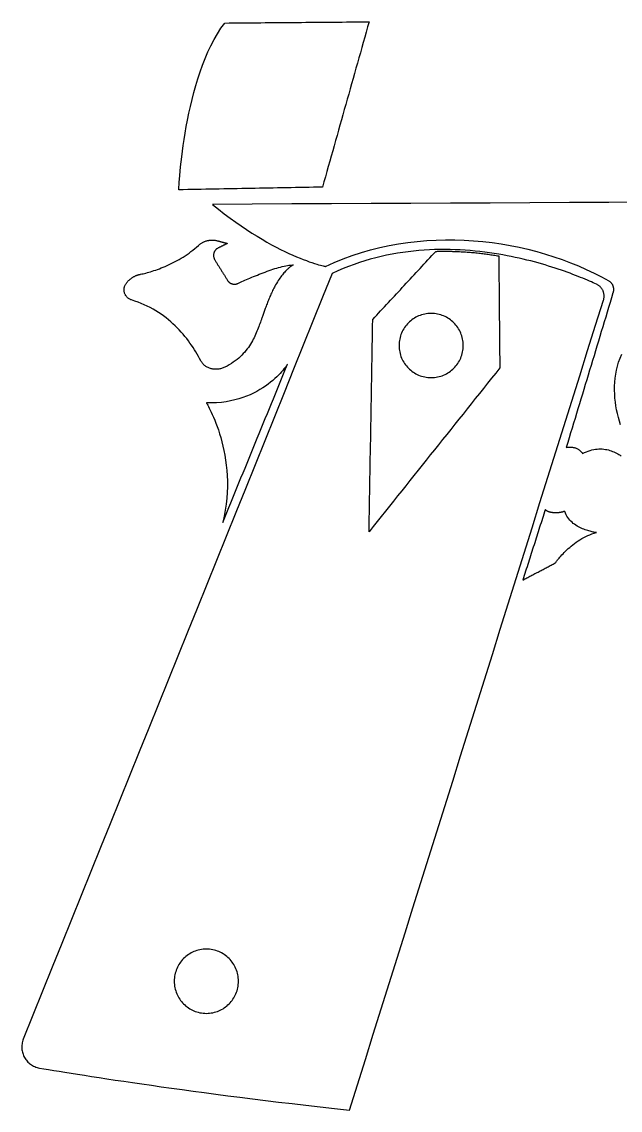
# Model space of a CAD drawing. Header units: metres. Extents: x 163 to 301, y -149 to -61.
# Drawn here: x 162.6 to 210, y -148.6 to -62.4 of the extents above; entities that cross this region are included whole.
import ezdxf

# ---------------------------------------------------------------- set-up
doc = ezdxf.new("R2010")
doc.units = ezdxf.units.M

msp = doc.modelspace()

# ---------------------------------------------------------------- linework, layer by layer
for points in [[(186.433714, -75.500484), (186.078114, -75.507088), (185.722514, -75.513692), (185.366914, -75.520296), (185.011314, -75.5269), (184.655714, -75.533504), (184.300114, -75.540108), (183.944514, -75.546712), (183.588914, -75.553316), (183.233314, -75.55992), (182.877714, -75.566524), (182.522114, -75.573128), (182.166514, -75.579732), (181.810914, -75.586336), (181.455314, -75.59294), (181.099714, -75.599544), (180.744114, -75.606148), (180.388514, -75.612752), (180.032914, -75.619356), (179.677314, -75.62596), (179.321714, -75.632564), (178.966114, -75.639168), (178.610514, -75.645772), (178.254914, -75.652376), (177.899314, -75.65898), (177.543714, -75.665584), (177.188114, -75.672188), (176.832514, -75.678792), (176.476914, -75.685396), (176.121314, -75.692), (175.765714, -75.698604), (175.410114, -75.705208), (175.054514, -75.711812), (175.055784, -75.686158), (175.059594, -75.61072), (175.066706, -75.487784), (175.077374, -75.320144), (175.092106, -75.110086), (175.111156, -74.86015), (175.135286, -74.572876), (175.16475, -74.250804), (175.200056, -73.89622), (175.241712, -73.511664), (175.290226, -73.099676), (175.346106, -72.662796), (175.409606, -72.20331), (175.481234, -71.724012), (175.561498, -71.227188), (175.650906, -70.715378), (175.749712, -70.191122), (175.858678, -69.656706), (175.978058, -69.11467), (176.10836, -68.567554), (176.250092, -68.017898), (176.403508, -67.468242), (176.56937, -66.920872), (176.747932, -66.378582), (176.939702, -65.843658), (177.145188, -65.318386), (177.364898, -64.80556), (177.599086, -64.307466), (177.84826, -63.826644), (178.112928, -63.365634), (178.393598, -62.926976), (178.690778, -62.51321), (179.047902, -62.510162), (179.405026, -62.507114), (179.76215, -62.504066), (180.119274, -62.501018), (180.476398, -62.49797), (180.833522, -62.494922), (181.190646, -62.491874), (181.54777, -62.488826), (181.904894, -62.485778), (182.262018, -62.48273), (182.619142, -62.479682), (182.976266, -62.476634), (183.33339, -62.473586), (183.690514, -62.470538), (184.047638, -62.46749), (184.404762, -62.464442), (184.761886, -62.461394), (185.11901, -62.458346), (185.476134, -62.455298), (185.833258, -62.45225), (186.190382, -62.449202), (186.547506, -62.446154), (186.90463, -62.443106), (187.261754, -62.440058), (187.618878, -62.43701), (187.976002, -62.433962), (188.333126, -62.430914), (188.69025, -62.427866), (189.047374, -62.424818), (189.404498, -62.42177), (189.761622, -62.418722), (190.118746, -62.415674), (190.00343, -62.82436), (189.888114, -63.233046), (189.772798, -63.641732), (189.657482, -64.050418), (189.542166, -64.459104), (189.42685, -64.86779), (189.311534, -65.276476), (189.196218, -65.685162), (189.080902, -66.093848), (188.965586, -66.502534), (188.85027, -66.91122), (188.734954, -67.319906), (188.619638, -67.728592), (188.504322, -68.137278), (188.389006, -68.545964), (188.27369, -68.95465), (188.158374, -69.363336), (188.043058, -69.772022), (187.927742, -70.180708), (187.812426, -70.589394), (187.69711, -70.99808), (187.581794, -71.406766), (187.466478, -71.815452), (187.351162, -72.224138), (187.235846, -72.632824), (187.12053, -73.04151), (187.005214, -73.450196), (186.889898, -73.858882), (186.774582, -74.267568), (186.659266, -74.676254), (186.54395, -75.08494), (186.428634, -75.493626)], [(212.244686, -76.69657), (209.107024, -76.712064), (205.969362, -76.727558), (202.8317, -76.743052), (199.694038, -76.758546), (196.556376, -76.77404), (193.418714, -76.789534), (190.281052, -76.805028), (187.14339, -76.820522), (184.005728, -76.836016), (180.868066, -76.85151), (177.730404, -76.867004)], [(177.731166, -76.865734), (178.199034, -77.246226), (178.65979, -77.60716), (179.112926, -77.949044), (179.557934, -78.272386), (179.994306, -78.577694), (180.421534, -78.865476), (180.83911, -79.135986), (181.246526, -79.389986), (181.643274, -79.62773), (182.028846, -79.84998), (182.402734, -80.05699), (182.76443, -80.249522), (183.113426, -80.42783), (183.449214, -80.592422), (183.771286, -80.743806), (184.079134, -80.88249), (184.37225, -81.008982), (184.650126, -81.12379), (184.912254, -81.227422), (185.158126, -81.320386), (185.387234, -81.402936), (185.59907, -81.475834), (185.793126, -81.539334), (185.968894, -81.594198), (186.125866, -81.64068), (186.263534, -81.679542), (186.38139, -81.711038), (186.478926, -81.735676), (186.555634, -81.753964), (186.611006, -81.76641), (186.644788, -81.773522), (186.656218, -81.775808), (187.35802, -81.462372), (188.067696, -81.17586), (188.784484, -80.915764), (189.507622, -80.681576), (190.236348, -80.473042), (190.969646, -80.289654), (191.707008, -80.130904), (192.447418, -79.996538), (193.190114, -79.886048), (193.934334, -79.798926), (194.679316, -79.734918), (195.424298, -79.693516), (196.168518, -79.674212), (196.91096, -79.676498), (197.651116, -79.70012), (198.38797, -79.74457), (199.12076, -79.80934), (199.848724, -79.893922), (200.5711, -79.998062), (201.287126, -80.121252), (201.99604, -80.263238), (202.69708, -80.423258), (203.38923, -80.601058), (204.071982, -80.796384), (204.74432, -81.008474), (205.405482, -81.237074), (206.054706, -81.481676), (206.69123, -81.742026), (207.314292, -82.017362), (207.92313, -82.30743), (208.516982, -82.611976), (209.094832, -82.930238), (209.129884, -82.95132), (209.162904, -82.973672), (209.193892, -82.997294), (209.222848, -83.021932), (209.250026, -83.047586), (209.275172, -83.074256), (209.29854, -83.101942), (209.32013, -83.13039), (209.339942, -83.1596), (209.35823, -83.189572), (209.37474, -83.220052), (209.389726, -83.25104), (209.403188, -83.282536), (209.415126, -83.31454), (209.42554, -83.346798), (209.434684, -83.37931), (209.442304, -83.412076), (209.448654, -83.444842), (209.453734, -83.477608), (209.457544, -83.510374), (209.460338, -83.54314), (209.461862, -83.575652), (209.46237, -83.60791), (209.461862, -83.639914), (209.460338, -83.671664), (209.457798, -83.702906), (209.454496, -83.73364), (209.450178, -83.763866), (209.445098, -83.79333), (209.439256, -83.822032), (209.432652, -83.849972), (209.42554, -83.87715), (209.30997, -84.259166), (209.1944, -84.641182), (209.07883, -85.023198), (208.96326, -85.405214), (208.84769, -85.78723), (208.73212, -86.169246), (208.61655, -86.551262), (208.50098, -86.933278), (208.38541, -87.315294), (208.26984, -87.69731), (208.15427, -88.079326), (208.0387, -88.461342), (207.92313, -88.843358), (207.80756, -89.225374), (207.69199, -89.60739), (207.57642, -89.989406), (207.46085, -90.371422), (207.34528, -90.753438), (207.22971, -91.135454), (207.11414, -91.51747), (206.99857, -91.899486), (206.883, -92.281502), (206.76743, -92.663518), (206.65186, -93.045534), (206.53629, -93.42755), (206.42072, -93.809566), (206.30515, -94.191582), (206.18958, -94.573598), (206.07401, -94.955614), (205.95844, -95.33763), (205.84287, -95.719646), (205.7273, -96.101662), (205.818486, -96.08947), (205.905608, -96.081596), (205.988666, -96.077786), (206.067914, -96.07804), (206.143352, -96.08185), (206.21498, -96.088962), (206.282798, -96.099122), (206.34706, -96.112076), (206.407766, -96.12757), (206.464916, -96.14535), (206.518764, -96.165162), (206.56931, -96.186752), (206.616554, -96.209866), (206.66075, -96.23425), (206.701898, -96.25965), (206.739998, -96.285558), (206.775304, -96.311974), (206.807562, -96.338644), (206.837026, -96.365314), (206.86395, -96.391476), (206.888334, -96.41713), (206.910178, -96.442022), (206.929482, -96.465644), (206.9465, -96.487996), (206.961232, -96.50857), (206.973678, -96.527366), (206.984092, -96.543876), (206.992474, -96.5581), (206.998824, -96.56953), (207.003142, -96.578166), (207.005682, -96.5835), (207.006444, -96.585278), (207.163924, -96.510348), (207.318356, -96.444816), (207.46974, -96.388428), (207.618076, -96.34093), (207.763364, -96.301814), (207.905604, -96.270826), (208.04505, -96.247712), (208.181448, -96.231964), (208.315052, -96.223582), (208.445862, -96.221804), (208.573624, -96.22663), (208.698592, -96.237552), (208.820766, -96.254316), (208.940146, -96.276414), (209.056732, -96.303592), (209.170524, -96.335596), (209.281522, -96.372172), (209.389726, -96.412812), (209.495136, -96.457262), (209.598006, -96.505014), (209.698082, -96.556068), (209.795364, -96.609662), (209.890106, -96.665796), (209.982308, -96.723962), (210.071716, -96.783906)], [(178.893724, -79.961486), (178.871118, -79.972662), (178.848512, -79.983838), (178.825906, -79.995014), (178.8033, -80.00619), (178.780694, -80.017366), (178.758088, -80.028542), (178.735482, -80.039718), (178.712876, -80.050894), (178.69027, -80.06207), (178.667664, -80.073246), (178.645058, -80.084422), (178.622452, -80.095598), (178.599846, -80.106774), (178.57724, -80.11795), (178.554634, -80.129126), (178.532028, -80.140302), (178.509422, -80.151478), (178.486816, -80.162654), (178.46421, -80.17383), (178.441604, -80.185006), (178.418998, -80.196182), (178.396392, -80.207358), (178.373786, -80.218534), (178.35118, -80.22971), (178.328574, -80.240886), (178.305968, -80.252062), (178.283362, -80.263238), (178.260756, -80.274414), (178.23815, -80.28559), (178.215544, -80.296766), (178.192938, -80.307942), (178.170332, -80.319118), (178.138328, -80.335882), (178.107594, -80.35417), (178.078384, -80.373982), (178.050444, -80.395064), (178.024028, -80.41767), (177.998882, -80.441292), (177.97526, -80.466184), (177.953162, -80.492092), (177.932334, -80.519016), (177.91303, -80.546956), (177.89525, -80.575912), (177.878994, -80.60563), (177.864262, -80.63611), (177.851054, -80.667098), (177.839624, -80.698848), (177.829718, -80.731106), (177.821336, -80.763872), (177.814732, -80.796892), (177.809652, -80.83042), (177.80635, -80.864202), (177.804826, -80.897984), (177.80508, -80.93202), (177.806858, -80.966056), (177.810414, -81.000092), (177.815748, -81.034128), (177.82286, -81.06791), (177.832004, -81.101438), (177.842926, -81.134712), (177.855626, -81.167732), (177.870358, -81.200244), (177.886868, -81.232248), (177.90541, -81.263744), (177.936906, -81.31429), (177.968402, -81.364836), (177.999898, -81.415382), (178.031394, -81.465928), (178.06289, -81.516474), (178.094386, -81.56702), (178.125882, -81.617566), (178.157378, -81.668112), (178.188874, -81.718658), (178.22037, -81.769204), (178.251866, -81.81975), (178.283362, -81.870296), (178.314858, -81.920842), (178.346354, -81.971388), (178.37785, -82.021934), (178.409346, -82.07248), (178.440842, -82.123026), (178.472338, -82.173572), (178.503834, -82.224118), (178.53533, -82.274664), (178.566826, -82.32521), (178.598322, -82.375756), (178.629818, -82.426302), (178.661314, -82.476848), (178.69281, -82.527394), (178.724306, -82.57794), (178.755802, -82.628486), (178.787298, -82.679032), (178.818794, -82.729578), (178.85029, -82.780124), (178.881786, -82.83067), (178.913282, -82.881216), (178.930046, -82.90687), (178.947826, -82.931508), (178.966622, -82.95513), (178.98618, -82.977736), (179.006754, -82.999072), (179.02809, -83.019392), (179.050188, -83.038696), (179.073048, -83.056984), (179.096416, -83.074002), (179.120546, -83.090004), (179.145184, -83.104736), (179.17033, -83.118452), (179.196238, -83.130898), (179.2224, -83.142074), (179.24907, -83.152234), (179.276248, -83.161124), (179.30368, -83.168744), (179.331366, -83.175094), (179.35956, -83.180174), (179.387754, -83.183984), (179.416202, -83.186524), (179.444904, -83.187794), (179.473606, -83.187794), (179.502308, -83.186524), (179.531264, -83.183984), (179.559966, -83.180174), (179.588668, -83.17484), (179.61737, -83.168236), (179.645818, -83.160362), (179.674266, -83.150964), (179.70246, -83.140296), (179.7304, -83.128104), (179.829206, -83.082384), (179.93487, -83.03387), (180.046884, -82.982816), (180.164994, -82.92973), (180.288692, -82.874612), (180.41747, -82.817716), (180.55082, -82.75955), (180.688488, -82.700368), (180.829966, -82.64017), (180.974746, -82.579464), (181.12232, -82.518504), (181.272434, -82.457544), (181.42458, -82.396838), (181.57825, -82.33664), (181.73319, -82.277458), (181.888638, -82.219292), (182.04434, -82.162396), (182.200042, -82.107278), (182.354982, -82.054192), (182.508906, -82.003138), (182.661306, -81.954624), (182.811674, -81.908904), (182.959756, -81.866232), (183.10479, -81.826862), (183.246776, -81.791048), (183.384952, -81.759044), (183.51881, -81.731358), (183.648096, -81.70799), (183.772302, -81.689448), (183.891174, -81.675732), (184.00395, -81.66735), (184.110376, -81.664556), (184.108598, -81.665318), (184.103264, -81.667858), (184.094374, -81.672176), (184.081928, -81.678526), (184.06618, -81.686908), (184.04713, -81.697576), (184.025032, -81.71053), (183.999886, -81.726278), (183.971692, -81.744566), (183.940704, -81.765648), (183.906922, -81.789778), (183.8706, -81.81721), (183.831484, -81.84769), (183.789828, -81.881726), (183.745886, -81.919318), (183.699658, -81.96072), (183.651144, -82.005932), (183.600598, -82.055208), (183.54802, -82.108548), (183.49341, -82.166206), (183.437022, -82.228182), (183.378856, -82.29473), (183.318912, -82.366104), (183.257444, -82.442304), (183.194452, -82.523584), (183.13019, -82.609944), (183.064404, -82.701638), (182.997602, -82.79892), (182.92953, -82.90179), (182.860442, -83.010248), (182.790338, -83.124802), (182.719472, -83.245198), (182.67045, -83.331812), (182.622444, -83.420204), (182.5752, -83.51012), (182.528718, -83.601306), (182.482998, -83.693762), (182.438294, -83.787234), (182.394352, -83.881468), (182.351172, -83.976464), (182.309008, -84.071714), (182.267606, -84.167472), (182.22722, -84.26323), (182.187596, -84.358988), (182.148988, -84.454492), (182.111142, -84.549488), (182.074312, -84.643722), (182.038244, -84.737194), (182.003192, -84.82965), (181.968902, -84.92109), (181.935628, -85.011006), (181.90337, -85.099398), (181.871874, -85.186266), (181.841394, -85.271102), (181.81193, -85.353906), (181.783482, -85.434424), (181.755796, -85.512656), (181.729126, -85.588094), (181.703472, -85.660738), (181.678834, -85.730334), (181.655212, -85.796882), (181.632606, -85.860128), (181.611016, -85.919818), (181.590442, -85.975698), (181.55031, -86.08441), (181.50967, -86.195916), (181.468014, -86.309962), (181.425342, -86.426548), (181.3814, -86.545166), (181.33568, -86.665816), (181.288182, -86.788244), (181.238398, -86.912196), (181.186328, -87.037418), (181.131464, -87.163656), (181.073552, -87.290656), (181.012592, -87.418418), (180.948076, -87.546434), (180.87975, -87.674704), (180.80736, -87.802974), (180.730652, -87.930736), (180.649372, -88.05799), (180.563012, -88.184736), (180.471572, -88.310466), (180.374798, -88.434926), (180.272182, -88.558116), (180.163724, -88.679528), (180.048916, -88.799162), (179.927758, -88.916764), (179.799742, -89.03208), (179.664614, -89.144856), (179.52212, -89.254838), (179.37226, -89.361772), (179.214526, -89.465404), (179.048664, -89.565734), (178.87442, -89.662254), (178.691286, -89.754964), (178.62804, -89.78392), (178.563524, -89.809828), (178.498246, -89.832942), (178.431952, -89.853262), (178.364896, -89.870534), (178.297332, -89.885012), (178.22926, -89.896696), (178.160934, -89.905332), (178.092608, -89.911174), (178.024282, -89.914222), (177.955956, -89.914222), (177.887884, -89.911428), (177.82032, -89.905586), (177.753264, -89.89695), (177.686716, -89.88552), (177.621184, -89.871042), (177.556414, -89.85377), (177.492914, -89.83345), (177.430684, -89.810336), (177.369724, -89.784174), (177.310288, -89.755218), (177.252376, -89.723214), (177.196496, -89.688416), (177.142394, -89.650824), (177.090324, -89.610184), (177.04054, -89.56675), (176.993042, -89.520268), (176.948084, -89.470992), (176.905666, -89.418668), (176.866042, -89.36355), (176.829466, -89.305384), (176.795938, -89.244424), (176.705768, -89.072466), (176.611026, -88.898984), (176.511458, -88.724232), (176.407318, -88.548464), (176.298352, -88.371934), (176.184306, -88.19515), (176.065434, -88.018112), (175.941482, -87.841328), (175.81245, -87.665052), (175.678338, -87.489538), (175.539146, -87.315294), (175.39462, -87.14232), (175.24476, -86.971124), (175.089566, -86.80196), (174.929038, -86.635082), (174.762922, -86.470744), (174.591472, -86.3092), (174.414434, -86.150958), (174.231808, -85.996018), (174.04334, -85.844888), (173.849284, -85.697822), (173.649386, -85.555328), (173.443646, -85.417406), (173.232064, -85.28431), (173.014386, -85.156548), (172.790866, -85.034374), (172.56125, -84.918042), (172.325538, -84.807806), (172.083476, -84.704174), (171.835318, -84.607146), (171.58081, -84.51723), (171.319952, -84.43468), (171.269152, -84.417662), (171.220384, -84.39785), (171.173394, -84.375498), (171.12869, -84.350352), (171.086018, -84.32292), (171.045378, -84.293202), (171.007024, -84.261198), (170.970956, -84.227162), (170.937174, -84.191094), (170.905678, -84.153248), (170.876468, -84.113878), (170.849544, -84.07273), (170.82516, -84.030312), (170.803316, -83.986624), (170.784012, -83.941666), (170.767248, -83.895692), (170.753024, -83.848956), (170.741594, -83.801458), (170.732704, -83.753198), (170.726608, -83.70443), (170.723306, -83.655408), (170.722798, -83.606132), (170.725338, -83.556602), (170.730672, -83.507072), (170.739054, -83.457796), (170.75023, -83.408774), (170.764454, -83.360006), (170.78198, -83.311746), (170.802554, -83.264248), (170.826176, -83.217512), (170.8531, -83.171538), (170.883326, -83.12658), (170.909742, -83.09102), (170.93692, -83.056222), (170.964606, -83.022186), (170.993054, -82.988658), (171.022264, -82.955892), (171.052236, -82.923888), (171.08297, -82.8929), (171.114212, -82.862674), (171.146216, -82.83321), (171.178728, -82.804508), (171.212002, -82.776568), (171.245784, -82.74939), (171.280328, -82.723228), (171.31538, -82.697828), (171.35094, -82.67319), (171.387008, -82.649568), (171.423838, -82.626708), (171.461176, -82.604864), (171.499022, -82.583782), (171.537376, -82.563716), (171.575984, -82.544412), (171.6151, -82.526124), (171.654724, -82.508852), (171.694856, -82.492342), (171.735242, -82.476848), (171.776136, -82.46237), (171.817538, -82.448908), (171.859194, -82.436208), (171.901104, -82.424524), (171.943522, -82.413856), (171.986194, -82.404204), (172.02912, -82.395568), (172.126148, -82.376264), (172.229272, -82.353912), (172.337984, -82.328512), (172.45203, -82.300064), (172.571156, -82.268568), (172.694854, -82.23377), (172.823124, -82.195924), (172.955458, -82.154776), (173.091602, -82.110326), (173.231302, -82.062574), (173.374304, -82.01152), (173.520354, -81.957164), (173.668944, -81.899506), (173.81982, -81.838292), (173.972982, -81.773776), (174.127922, -81.705704), (174.284132, -81.634076), (174.441612, -81.558892), (174.599854, -81.480152), (174.758858, -81.397856), (174.918116, -81.312004), (175.077374, -81.222342), (175.236378, -81.129124), (175.39462, -81.032096), (175.5521, -80.931258), (175.70831, -80.82661), (175.862996, -80.718152), (176.015904, -80.605884), (176.16678, -80.489806), (176.31537, -80.369664), (176.461166, -80.245712), (176.604168, -80.117696), (176.643284, -80.082898), (176.683416, -80.049624), (176.72431, -80.01762), (176.76622, -79.98714), (176.808892, -79.958184), (176.852326, -79.930752), (176.896522, -79.904844), (176.94148, -79.88046), (176.986946, -79.857346), (177.033174, -79.835756), (177.07991, -79.81569), (177.127154, -79.797148), (177.174906, -79.78013), (177.223166, -79.764636), (177.271934, -79.750666), (177.32121, -79.73822), (177.37074, -79.727298), (177.420524, -79.7179), (177.470816, -79.710026), (177.521362, -79.70393), (177.571908, -79.699358), (177.622708, -79.69631), (177.673762, -79.694786), (177.724816, -79.694786), (177.77587, -79.69631), (177.826924, -79.699612), (177.877978, -79.704438), (177.929032, -79.710788), (177.980086, -79.718662), (178.030886, -79.728314), (178.081686, -79.73949), (178.132232, -79.75219), (178.156108, -79.75854), (178.179984, -79.76489), (178.20386, -79.77124), (178.227736, -79.77759), (178.251612, -79.78394), (178.275488, -79.79029), (178.299364, -79.79664), (178.32324, -79.80299), (178.347116, -79.80934), (178.370992, -79.81569), (178.394868, -79.82204), (178.418744, -79.82839), (178.44262, -79.83474), (178.466496, -79.84109), (178.490372, -79.84744), (178.514248, -79.85379), (178.538124, -79.86014), (178.562, -79.86649), (178.585876, -79.87284), (178.609752, -79.87919), (178.633628, -79.88554), (178.657504, -79.89189), (178.68138, -79.89824), (178.705256, -79.90459), (178.729132, -79.91094), (178.753008, -79.91729), (178.776884, -79.92364), (178.80076, -79.92999), (178.824636, -79.93634), (178.848512, -79.94269), (178.872388, -79.94904), (178.896264, -79.95539)], [(188.565282, -148.557234), (189.193678, -146.553428), (189.822074, -144.549622), (190.45047, -142.545816), (191.078866, -140.54201), (191.707262, -138.538204), (192.335658, -136.534398), (192.964054, -134.530592), (193.59245, -132.526786), (194.220846, -130.52298), (194.849242, -128.519174), (195.477638, -126.515368), (196.106034, -124.511562), (196.73443, -122.507756), (197.362826, -120.50395), (197.991222, -118.500144), (198.619618, -116.496338), (199.248014, -114.492532), (199.87641, -112.488726), (200.504806, -110.48492), (201.133202, -108.481114), (201.761598, -106.477308), (202.389994, -104.473502), (203.01839, -102.469696), (203.646786, -100.46589), (204.275182, -98.462084), (204.903578, -96.458278), (205.531974, -94.454472), (206.16037, -92.450666), (206.788766, -90.44686), (207.417162, -88.443054), (208.045558, -86.439248), (208.673954, -84.435442), (208.687416, -84.38896), (208.698592, -84.342478), (208.707482, -84.295742), (208.71434, -84.249006), (208.718912, -84.20227), (208.721452, -84.155788), (208.721706, -84.109306), (208.719928, -84.063078), (208.716118, -84.017104), (208.710276, -83.971638), (208.702402, -83.926426), (208.692496, -83.881722), (208.680812, -83.837526), (208.667096, -83.794092), (208.651602, -83.751166), (208.63433, -83.709002), (208.615026, -83.6676), (208.593944, -83.627214), (208.571084, -83.587844), (208.546446, -83.54949), (208.520284, -83.512152), (208.492344, -83.47583), (208.462626, -83.440778), (208.431384, -83.406996), (208.398618, -83.374484), (208.364074, -83.343496), (208.328006, -83.313778), (208.290414, -83.285584), (208.251298, -83.259168), (208.210912, -83.234276), (208.169002, -83.211162), (208.125568, -83.189826), (207.99679, -83.130644), (207.859122, -83.068414), (207.712818, -83.00339), (207.558132, -82.935826), (207.395064, -82.865722), (207.223868, -82.793332), (207.044798, -82.71891), (206.857854, -82.64271), (206.663036, -82.564986), (206.460598, -82.485992), (206.250794, -82.405728), (206.033624, -82.324448), (205.809342, -82.242406), (205.577948, -82.159856), (205.339696, -82.076798), (205.09484, -81.99374), (204.84338, -81.910682), (204.58557, -81.827878), (204.32141, -81.745582), (204.051154, -81.663794), (203.774802, -81.583022), (203.492608, -81.503266), (203.204826, -81.42478), (202.911456, -81.347818), (202.612752, -81.272634), (202.308714, -81.199228), (201.999596, -81.128108), (201.685398, -81.059274), (201.366374, -80.99298), (201.042778, -80.929226), (200.71461, -80.86852), (200.382124, -80.810862), (200.01611, -80.752188), (199.64527, -80.697578), (199.269858, -80.64754), (198.890128, -80.602328), (198.50608, -80.561942), (198.117968, -80.52689), (197.726046, -80.497426), (197.330314, -80.473804), (196.931026, -80.456024), (196.528436, -80.444594), (196.122798, -80.439768), (195.714112, -80.4418), (195.302632, -80.450944), (194.888612, -80.467454), (194.472052, -80.491584), (194.05346, -80.523588), (193.632836, -80.56372), (193.21018, -80.612488), (192.786, -80.669892), (192.360296, -80.736186), (191.933322, -80.811624), (191.505332, -80.896714), (191.076326, -80.991456), (190.646558, -81.096104), (190.216282, -81.211166), (189.785752, -81.336642), (189.354968, -81.47304), (188.924184, -81.62036), (188.493654, -81.77911), (188.063378, -81.94929), (187.633864, -82.131408), (187.205112, -82.325718), (186.440826, -84.219542), (185.67654, -86.113366), (184.912254, -88.00719), (184.147968, -89.901014), (183.383682, -91.794838), (182.619396, -93.688662), (181.85511, -95.582486), (181.090824, -97.47631), (180.326538, -99.370134), (179.562252, -101.263958), (178.797966, -103.157782), (178.03368, -105.051606), (177.269394, -106.94543), (176.505108, -108.839254), (175.740822, -110.733078), (174.976536, -112.626902), (174.21225, -114.520726), (173.447964, -116.41455), (172.683678, -118.308374), (171.919392, -120.202198), (171.155106, -122.096022), (170.39082, -123.989846), (169.626534, -125.88367), (168.862248, -127.777494), (168.097962, -129.671318), (167.333676, -131.565142), (166.56939, -133.458966), (165.805104, -135.35279), (165.040818, -137.246614), (164.276532, -139.140438), (163.512246, -141.034262), (162.74796, -142.928086), (162.713162, -143.021812), (162.68446, -143.116046), (162.661346, -143.210534), (162.644074, -143.305276), (162.63239, -143.399764), (162.62604, -143.493998), (162.625024, -143.587724), (162.629342, -143.680942), (162.63874, -143.773144), (162.653218, -143.86433), (162.672522, -143.954246), (162.696652, -144.042892), (162.725608, -144.12976), (162.759136, -144.21485), (162.797236, -144.297908), (162.839654, -144.37868), (162.88639, -144.457166), (162.93719, -144.533112), (162.992054, -144.606264), (163.050982, -144.676368), (163.11372, -144.743424), (163.180268, -144.806924), (163.250372, -144.866868), (163.324032, -144.923256), (163.400994, -144.97558), (163.481258, -145.02384), (163.564824, -145.067782), (163.651438, -145.107152), (163.7411, -145.14195), (163.83381, -145.171668), (163.929314, -145.196306), (164.027358, -145.215864), (164.373814, -145.27403), (164.74821, -145.336514), (165.1508, -145.403062), (165.581076, -145.473674), (166.039292, -145.548096), (166.525194, -145.626328), (167.038528, -145.708116), (167.579548, -145.79346), (168.148, -145.882106), (168.74363, -145.974054), (169.366438, -146.06905), (170.016424, -146.167094), (170.693334, -146.267932), (171.397168, -146.371564), (172.127926, -146.477736), (172.885354, -146.586448), (173.669452, -146.697446), (174.48022, -146.81073), (175.317404, -146.926046), (176.181004, -147.043394), (177.070766, -147.16252), (177.98669, -147.28317), (178.928776, -147.405598), (179.89677, -147.529296), (180.890672, -147.654518), (181.910482, -147.780756), (182.955946, -147.908264), (184.027064, -148.036534), (185.123582, -148.16582), (186.2455, -148.295614), (187.392818, -148.425916), (188.565282, -148.556726)], [(200.381616, -80.943704), (200.384156, -81.220818), (200.386696, -81.497932), (200.389236, -81.775046), (200.391776, -82.05216), (200.394316, -82.329274), (200.396856, -82.606388), (200.399396, -82.883502), (200.401936, -83.160616), (200.404476, -83.43773), (200.407016, -83.714844), (200.409556, -83.991958), (200.412096, -84.269072), (200.414636, -84.546186), (200.417176, -84.8233), (200.419716, -85.100414), (200.422256, -85.377528), (200.424796, -85.654642), (200.427336, -85.931756), (200.429876, -86.20887), (200.432416, -86.485984), (200.434956, -86.763098), (200.437496, -87.040212), (200.440036, -87.317326), (200.442576, -87.59444), (200.445116, -87.871554), (200.447656, -88.148668), (200.450196, -88.425782), (200.452736, -88.702896), (200.455276, -88.98001), (200.457816, -89.257124), (200.460356, -89.534238), (200.462896, -89.811352), (200.139554, -90.216482), (199.816212, -90.621612), (199.49287, -91.026742), (199.169528, -91.431872), (198.846186, -91.837002), (198.522844, -92.242132), (198.199502, -92.647262), (197.87616, -93.052392), (197.552818, -93.457522), (197.229476, -93.862652), (196.906134, -94.267782), (196.582792, -94.672912), (196.25945, -95.078042), (195.936108, -95.483172), (195.612766, -95.888302), (195.289424, -96.293432), (194.966082, -96.698562), (194.64274, -97.103692), (194.319398, -97.508822), (193.996056, -97.913952), (193.672714, -98.319082), (193.349372, -98.724212), (193.02603, -99.129342), (192.702688, -99.534472), (192.379346, -99.939602), (192.056004, -100.344732), (191.732662, -100.749862), (191.40932, -101.154992), (191.085978, -101.560122), (190.762636, -101.965252), (190.439294, -102.370382), (190.115952, -102.775512), (190.125096, -102.250494), (190.13424, -101.725476), (190.143384, -101.200458), (190.152528, -100.67544), (190.161672, -100.150422), (190.170816, -99.625404), (190.17996, -99.100386), (190.189104, -98.575368), (190.198248, -98.05035), (190.207392, -97.525332), (190.216536, -97.000314), (190.22568, -96.475296), (190.234824, -95.950278), (190.243968, -95.42526), (190.253112, -94.900242), (190.262256, -94.375224), (190.2714, -93.850206), (190.280544, -93.325188), (190.289688, -92.80017), (190.298832, -92.275152), (190.307976, -91.750134), (190.31712, -91.225116), (190.326264, -90.700098), (190.335408, -90.17508), (190.344552, -89.650062), (190.353696, -89.125044), (190.36284, -88.600026), (190.371984, -88.075008), (190.381128, -87.54999), (190.390272, -87.024972), (190.399416, -86.499954), (190.40856, -85.974936), (190.564516, -85.806534), (190.720472, -85.638132), (190.876428, -85.46973), (191.032384, -85.301328), (191.18834, -85.132926), (191.344296, -84.964524), (191.500252, -84.796122), (191.656208, -84.62772), (191.812164, -84.459318), (191.96812, -84.290916), (192.124076, -84.122514), (192.280032, -83.954112), (192.435988, -83.78571), (192.591944, -83.617308), (192.7479, -83.448906), (192.903856, -83.280504), (193.059812, -83.112102), (193.215768, -82.9437), (193.371724, -82.775298), (193.52768, -82.606896), (193.683636, -82.438494), (193.839592, -82.270092), (193.995548, -82.10169), (194.151504, -81.933288), (194.30746, -81.764886), (194.463416, -81.596484), (194.619372, -81.428082), (194.775328, -81.25968), (194.931284, -81.091278), (195.08724, -80.922876), (195.243196, -80.754474), (195.399152, -80.586072), (195.44157, -80.584802), (195.483988, -80.583786), (195.526406, -80.58277), (195.569078, -80.581754), (195.61175, -80.580992), (195.654676, -80.58023), (195.697602, -80.579468), (195.740528, -80.578706), (195.783708, -80.578198), (195.826888, -80.57769), (195.870322, -80.577182), (195.913756, -80.576928), (195.95719, -80.576674), (196.000878, -80.57642), (196.044566, -80.576166), (196.088508, -80.576166), (196.13245, -80.576166), (196.176392, -80.576166), (196.220588, -80.57642), (196.264784, -80.576674), (196.30898, -80.576928), (196.35343, -80.577436), (196.39788, -80.577944), (196.442584, -80.578452), (196.487288, -80.579214), (196.531992, -80.579976), (196.57695, -80.580738), (196.621908, -80.581754), (196.66712, -80.58277), (196.712332, -80.583786), (196.757544, -80.585056), (196.80301, -80.586326), (196.925184, -80.590136), (197.04685, -80.594454), (197.167754, -80.59928), (197.28815, -80.604868), (197.407784, -80.610964), (197.52691, -80.617568), (197.645274, -80.62468), (197.76313, -80.6323), (197.880224, -80.640428), (197.996556, -80.649064), (198.11238, -80.658208), (198.227442, -80.66786), (198.341996, -80.67802), (198.455788, -80.688688), (198.568818, -80.69961), (198.68134, -80.71104), (198.7931, -80.722978), (198.904098, -80.735424), (199.014588, -80.748124), (199.124316, -80.761332), (199.233282, -80.775048), (199.341486, -80.789018), (199.449182, -80.803496), (199.556116, -80.818228), (199.662288, -80.833468), (199.767698, -80.848962), (199.872346, -80.86471), (199.976486, -80.880966), (200.079864, -80.897476), (200.18248, -80.91424), (200.284334, -80.931512), (200.385426, -80.949038)], [(192.489328, -88.037416), (192.49263, -88.168226), (192.502536, -88.297258), (192.518792, -88.424512), (192.541144, -88.549734), (192.569592, -88.67267), (192.603882, -88.79332), (192.64376, -88.91143), (192.689226, -89.027), (192.740026, -89.139522), (192.79616, -89.24925), (192.857374, -89.355676), (192.923414, -89.4588), (192.99428, -89.558368), (193.069718, -89.65438), (193.149728, -89.746582), (193.233802, -89.834974), (193.322194, -89.919048), (193.414396, -89.999058), (193.510408, -90.074496), (193.609976, -90.145362), (193.7131, -90.211402), (193.819526, -90.272616), (193.929254, -90.32875), (194.041776, -90.37955), (194.157346, -90.425016), (194.275456, -90.464894), (194.396106, -90.499184), (194.519042, -90.527632), (194.644264, -90.549984), (194.771518, -90.56624), (194.90055, -90.576146), (195.03136, -90.579448), (195.16217, -90.576146), (195.291202, -90.56624), (195.418456, -90.549984), (195.543678, -90.527632), (195.666614, -90.499184), (195.787264, -90.464894), (195.905374, -90.425016), (196.020944, -90.37955), (196.133466, -90.32875), (196.243194, -90.272616), (196.34962, -90.211402), (196.452744, -90.145362), (196.552312, -90.074496), (196.648324, -89.999058), (196.740526, -89.919048), (196.828918, -89.834974), (196.912992, -89.746582), (196.993002, -89.65438), (197.06844, -89.558368), (197.139306, -89.4588), (197.205346, -89.355676), (197.26656, -89.24925), (197.322694, -89.139522), (197.373748, -89.027), (197.419214, -88.91143), (197.459092, -88.79332), (197.493382, -88.67267), (197.52183, -88.549734), (197.544182, -88.424512), (197.560438, -88.297258), (197.570344, -88.168226), (197.573646, -88.037416), (197.570344, -87.906606), (197.560438, -87.777574), (197.544182, -87.65032), (197.52183, -87.525098), (197.493382, -87.402162), (197.459092, -87.281512), (197.419214, -87.163402), (197.373748, -87.047832), (197.322694, -86.93531), (197.26656, -86.825582), (197.205346, -86.719156), (197.139306, -86.616032), (197.06844, -86.516464), (196.993002, -86.420452), (196.912992, -86.32825), (196.828918, -86.239858), (196.740526, -86.155784), (196.648324, -86.075774), (196.552312, -86.000336), (196.452744, -85.92947), (196.34962, -85.86343), (196.243194, -85.802216), (196.133466, -85.746082), (196.020944, -85.695282), (195.905374, -85.649816), (195.787264, -85.609938), (195.666614, -85.575648), (195.543678, -85.5472), (195.418456, -85.524848), (195.291202, -85.508592), (195.16217, -85.498686), (195.03136, -85.495384), (194.90055, -85.498686), (194.771518, -85.508592), (194.644264, -85.524848), (194.519042, -85.5472), (194.396106, -85.575648), (194.275456, -85.609938), (194.157346, -85.649816), (194.041776, -85.695282), (193.929254, -85.746082), (193.819526, -85.802216), (193.7131, -85.86343), (193.609976, -85.92947), (193.510408, -86.000336), (193.414396, -86.075774), (193.322194, -86.155784), (193.233802, -86.239858), (193.149728, -86.32825), (193.069718, -86.420452), (192.99428, -86.516464), (192.923414, -86.616032), (192.857374, -86.719156), (192.79616, -86.825582), (192.740026, -86.93531), (192.689226, -87.047832), (192.64376, -87.163402), (192.603882, -87.281512), (192.569592, -87.402162), (192.541144, -87.525098), (192.518792, -87.65032), (192.502536, -87.777574), (192.49263, -87.906606), (192.489328, -88.037416)], [(210.016852, -94.3102), (209.929984, -94.020894), (209.850228, -93.727016), (209.778346, -93.42882), (209.7151, -93.126814), (209.660998, -92.821252), (209.617056, -92.512642), (209.583528, -92.201238), (209.56143, -91.887548), (209.55127, -91.571826), (209.55381, -91.25458), (209.569812, -90.936318), (209.599784, -90.617294), (209.644488, -90.298016), (209.704432, -89.978738), (209.780632, -89.659968), (209.873596, -89.34196), (209.983832, -89.025222), (210.112356, -88.710008)], [(183.668416, -89.502234), (183.662574, -89.511378), (183.645048, -89.538302), (183.615838, -89.581736), (183.57469, -89.64041), (183.521858, -89.713054), (183.456834, -89.798652), (183.379618, -89.89568), (183.29021, -90.003376), (183.18861, -90.120216), (183.074564, -90.24493), (182.948072, -90.376502), (182.80888, -90.513662), (182.656988, -90.655394), (182.492396, -90.800174), (182.31485, -90.946986), (182.12435, -91.09456), (181.920896, -91.241626), (181.704234, -91.387168), (181.474364, -91.529916), (181.231032, -91.6686), (180.974238, -91.80195), (180.703982, -91.92895), (180.42001, -92.048076), (180.122322, -92.158312), (179.810918, -92.258642), (179.485544, -92.347542), (179.1462, -92.423996), (178.792886, -92.486734), (178.425348, -92.534486), (178.043332, -92.566236), (177.647092, -92.580714), (177.236374, -92.57665), (177.24374, -92.588842), (177.26533, -92.62491), (177.29962, -92.684346), (177.345594, -92.766642), (177.402236, -92.87129), (177.468022, -92.997528), (177.541936, -93.145102), (177.622708, -93.31325), (177.709322, -93.50121), (177.800508, -93.708728), (177.894996, -93.935042), (177.991516, -94.179644), (178.089052, -94.442026), (178.186334, -94.72168), (178.282092, -95.017844), (178.37531, -95.33001), (178.464718, -95.65767), (178.549046, -96.000316), (178.627024, -96.357186), (178.697636, -96.727772), (178.759612, -97.111566), (178.811936, -97.50806), (178.853338, -97.916746), (178.882548, -98.336862), (178.898296, -98.7679), (178.899312, -99.209352), (178.88458, -99.66071), (178.853084, -100.121212), (178.8033, -100.59035), (178.734212, -101.067616), (178.64455, -101.552502), (178.533298, -102.044246), (178.693826, -101.652324), (178.854354, -101.260402), (179.014882, -100.86848), (179.17541, -100.476558), (179.335938, -100.084636), (179.496466, -99.692714), (179.656994, -99.300792), (179.817522, -98.90887), (179.97805, -98.516948), (180.138578, -98.125026), (180.299106, -97.733104), (180.459634, -97.341182), (180.620162, -96.94926), (180.78069, -96.557338), (180.941218, -96.165416), (181.101746, -95.773494), (181.262274, -95.381572), (181.422802, -94.98965), (181.58333, -94.597728), (181.743858, -94.205806), (181.904386, -93.813884), (182.064914, -93.421962), (182.225442, -93.03004), (182.38597, -92.638118), (182.546498, -92.246196), (182.707026, -91.854274), (182.867554, -91.462352), (183.028082, -91.07043), (183.18861, -90.678508), (183.349138, -90.286586), (183.509666, -89.894664), (183.670194, -89.502742)], [(205.615794, -101.183694), (205.61427, -101.183186), (205.612746, -101.182678), (205.611222, -101.18217), (205.609698, -101.181662), (205.608174, -101.181154), (205.60665, -101.180646), (205.605126, -101.180138), (205.603602, -101.17963), (205.602078, -101.179122), (205.600554, -101.178614), (205.59903, -101.178106), (205.597506, -101.177598), (205.595982, -101.17709), (205.594458, -101.176582), (205.592934, -101.176074), (205.59141, -101.175566), (205.589886, -101.175058), (205.588362, -101.17455), (205.586838, -101.174042), (205.585314, -101.173534), (205.58379, -101.173026), (205.582266, -101.172518), (205.580742, -101.17201), (205.579218, -101.171502), (205.577694, -101.170994), (205.57617, -101.170486), (205.574646, -101.169978), (205.573122, -101.16947), (205.571598, -101.168962), (205.570074, -101.168454), (205.56855, -101.167946), (205.567026, -101.167438), (205.549754, -101.173788), (205.532482, -101.179884), (205.514956, -101.185726), (205.49743, -101.191568), (205.47965, -101.197156), (205.46187, -101.20249), (205.443836, -101.207824), (205.425802, -101.212904), (205.407514, -101.21773), (205.389226, -101.222556), (205.370684, -101.227128), (205.352142, -101.231446), (205.333346, -101.23551), (205.314296, -101.239574), (205.295246, -101.243384), (205.275942, -101.24694), (205.256638, -101.250242), (205.23708, -101.25329), (205.217522, -101.256338), (205.19771, -101.259132), (205.177898, -101.261672), (205.157832, -101.263958), (205.137512, -101.26599), (205.117192, -101.268022), (205.096618, -101.2698), (205.076044, -101.271324), (205.055216, -101.272594), (205.034134, -101.27361), (205.013052, -101.274372), (204.991716, -101.27488), (204.97038, -101.275134), (204.94879, -101.275134), (204.910182, -101.275134), (204.87259, -101.27488), (204.836268, -101.274118), (204.800962, -101.273102), (204.766672, -101.271832), (204.733398, -101.270308), (204.700886, -101.268276), (204.66939, -101.26599), (204.638656, -101.263196), (204.608684, -101.259894), (204.579474, -101.256338), (204.551026, -101.252274), (204.52334, -101.247702), (204.496162, -101.242622), (204.469492, -101.237034), (204.44333, -101.230684), (204.417676, -101.223826), (204.39253, -101.21646), (204.367638, -101.208332), (204.343254, -101.199696), (204.319124, -101.190298), (204.295248, -101.180138), (204.271372, -101.169216), (204.24775, -101.157532), (204.224128, -101.145086), (204.20076, -101.131878), (204.177392, -101.117908), (204.154024, -101.103176), (204.130402, -101.087428), (204.10678, -101.070918), (204.082904, -101.053392), (204.058774, -101.035104), (204.003402, -101.20884), (203.94803, -101.382576), (203.892658, -101.556312), (203.837286, -101.730048), (203.781914, -101.903784), (203.726542, -102.07752), (203.67117, -102.251256), (203.615798, -102.424992), (203.560426, -102.598728), (203.505054, -102.772464), (203.449682, -102.9462), (203.39431, -103.119936), (203.338938, -103.293672), (203.283566, -103.467408), (203.228194, -103.641144), (203.172822, -103.81488), (203.11745, -103.988616), (203.062078, -104.162352), (203.006706, -104.336088), (202.951334, -104.509824), (202.895962, -104.68356), (202.84059, -104.857296), (202.785218, -105.031032), (202.729846, -105.204768), (202.674474, -105.378504), (202.619102, -105.55224), (202.56373, -105.725976), (202.508358, -105.899712), (202.452986, -106.073448), (202.397614, -106.247184), (202.342242, -106.42092), (202.28687, -106.594656), (202.367134, -106.552492), (202.447398, -106.510328), (202.527662, -106.468164), (202.607926, -106.426), (202.68819, -106.383836), (202.768454, -106.341672), (202.848718, -106.299508), (202.928982, -106.257344), (203.009246, -106.21518), (203.08951, -106.173016), (203.169774, -106.130852), (203.250038, -106.088688), (203.330302, -106.046524), (203.410566, -106.00436), (203.49083, -105.962196), (203.571094, -105.920032), (203.651358, -105.877868), (203.731622, -105.835704), (203.811886, -105.79354), (203.89215, -105.751376), (203.972414, -105.709212), (204.052678, -105.667048), (204.132942, -105.624884), (204.213206, -105.58272), (204.29347, -105.540556), (204.373734, -105.498392), (204.453998, -105.456228), (204.534262, -105.414064), (204.614526, -105.3719), (204.69479, -105.329736), (204.775054, -105.287572), (204.855318, -105.245408), (204.859382, -105.23982), (204.871066, -105.223564), (204.890624, -105.197148), (204.917548, -105.16108), (204.951838, -105.116122), (204.993494, -105.063036), (205.042262, -105.00233), (205.097888, -104.934512), (205.160118, -104.860344), (205.228952, -104.780588), (205.30439, -104.695498), (205.386178, -104.60609), (205.474062, -104.512872), (205.567788, -104.416352), (205.667356, -104.317292), (205.772766, -104.2162), (205.883764, -104.113838), (206.000096, -104.010714), (206.121508, -103.90759), (206.248, -103.804974), (206.379572, -103.703628), (206.51597, -103.60406), (206.65694, -103.507032), (206.802228, -103.413052), (206.951834, -103.322628), (207.105758, -103.236522), (207.263746, -103.155496), (207.425544, -103.080058), (207.590898, -103.010716), (207.759808, -102.948232), (207.932274, -102.893368), (208.108042, -102.846632), (208.1022, -102.84587), (208.084674, -102.84333), (208.05648, -102.838758), (208.018126, -102.832154), (207.970374, -102.823518), (207.913986, -102.812342), (207.84947, -102.798626), (207.777588, -102.78237), (207.699102, -102.76332), (207.61452, -102.741222), (207.524604, -102.715822), (207.430116, -102.68712), (207.331564, -102.655116), (207.22971, -102.619556), (207.125316, -102.580186), (207.01889, -102.536752), (206.911194, -102.489254), (206.80299, -102.437692), (206.69504, -102.381558), (206.587852, -102.320852), (206.482188, -102.255574), (206.378556, -102.18547), (206.277718, -102.110286), (206.180436, -102.030022), (206.087472, -101.944424), (205.999334, -101.853238), (205.916784, -101.756464), (205.840584, -101.653848), (205.771242, -101.54539), (205.70952, -101.430836), (205.65618, -101.309932), (205.61173, -101.182678)], [(174.694596, -138.34745), (174.697898, -138.47826), (174.707804, -138.607292), (174.72406, -138.734546), (174.746412, -138.859768), (174.77486, -138.982704), (174.80915, -139.103354), (174.849028, -139.221464), (174.894494, -139.337034), (174.945294, -139.449556), (175.001428, -139.559284), (175.062642, -139.66571), (175.128682, -139.768834), (175.199548, -139.868402), (175.274986, -139.964414), (175.354996, -140.056616), (175.43907, -140.145008), (175.527462, -140.229082), (175.619664, -140.309092), (175.715676, -140.38453), (175.815244, -140.455396), (175.918368, -140.521436), (176.024794, -140.58265), (176.134522, -140.638784), (176.247044, -140.689584), (176.362614, -140.73505), (176.480724, -140.774928), (176.601374, -140.809218), (176.72431, -140.837666), (176.849532, -140.860018), (176.976786, -140.876274), (177.105818, -140.88618), (177.236628, -140.889482), (177.367438, -140.88618), (177.49647, -140.876274), (177.623724, -140.860018), (177.748946, -140.837666), (177.871882, -140.809218), (177.992532, -140.774928), (178.110642, -140.73505), (178.226212, -140.689584), (178.338734, -140.638784), (178.448462, -140.58265), (178.554888, -140.521436), (178.658012, -140.455396), (178.75758, -140.38453), (178.853592, -140.309092), (178.945794, -140.229082), (179.034186, -140.145008), (179.11826, -140.056616), (179.19827, -139.964414), (179.273708, -139.868402), (179.344574, -139.768834), (179.410614, -139.66571), (179.471828, -139.559284), (179.527962, -139.449556), (179.578762, -139.337034), (179.624228, -139.221464), (179.664106, -139.103354), (179.698396, -138.982704), (179.726844, -138.859768), (179.749196, -138.734546), (179.765452, -138.607292), (179.775358, -138.47826), (179.77866, -138.34745), (179.775358, -138.21664), (179.765452, -138.087608), (179.749196, -137.960354), (179.726844, -137.835132), (179.698396, -137.712196), (179.664106, -137.591546), (179.624228, -137.473436), (179.578762, -137.357866), (179.527962, -137.245344), (179.471828, -137.135616), (179.410614, -137.02919), (179.344574, -136.926066), (179.273708, -136.826498), (179.19827, -136.730486), (179.11826, -136.638284), (179.034186, -136.549892), (178.945794, -136.465818), (178.853592, -136.385808), (178.75758, -136.31037), (178.658012, -136.239504), (178.554888, -136.173464), (178.448462, -136.11225), (178.338734, -136.056116), (178.226212, -136.005316), (178.110642, -135.95985), (177.992532, -135.919972), (177.871882, -135.885682), (177.748946, -135.857234), (177.623724, -135.834882), (177.49647, -135.818626), (177.367438, -135.80872), (177.236628, -135.805418), (177.105818, -135.80872), (176.976786, -135.818626), (176.849532, -135.834882), (176.72431, -135.857234), (176.601374, -135.885682), (176.480724, -135.919972), (176.362614, -135.95985), (176.247044, -136.005316), (176.134522, -136.056116), (176.024794, -136.11225), (175.918368, -136.173464), (175.815244, -136.239504), (175.715676, -136.31037), (175.619664, -136.385808), (175.527462, -136.465818), (175.43907, -136.549892), (175.354996, -136.638284), (175.274986, -136.730486), (175.199548, -136.826498), (175.128682, -136.926066), (175.062642, -137.02919), (175.001428, -137.135616), (174.945294, -137.245344), (174.894494, -137.357866), (174.849028, -137.473436), (174.80915, -137.591546), (174.77486, -137.712196), (174.746412, -137.835132), (174.72406, -137.960354), (174.707804, -138.087608), (174.697898, -138.21664), (174.694596, -138.34745)]]:
    msp.add_lwpolyline(points)

doc.saveas('drawing.dxf')
